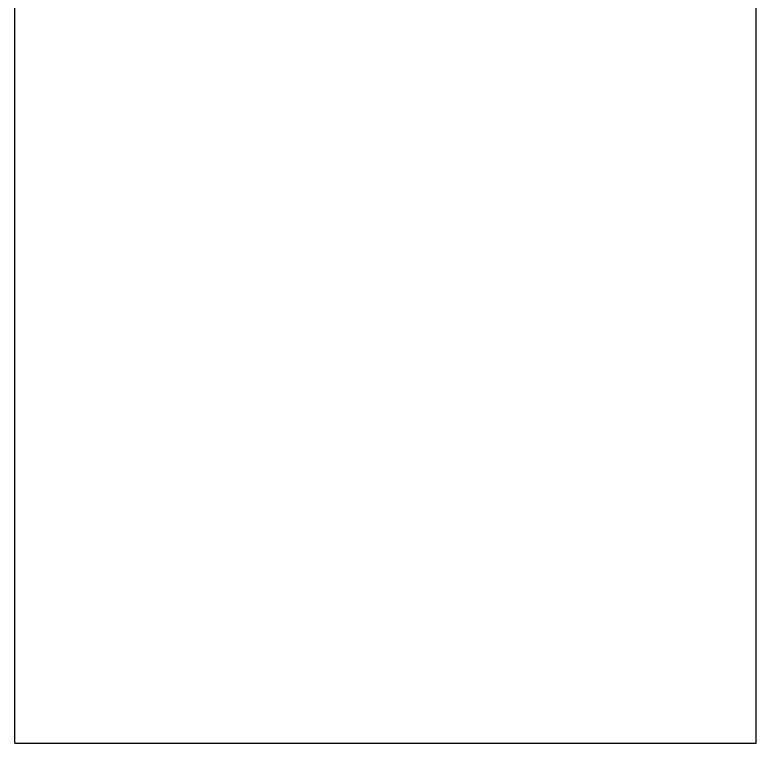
# Model space of a CAD drawing. Extents: x -1201378 to 2367219, y -619313 to 244905.
# Drawn here: x 1261842.8 to 1261921.4, y 143363.4 to 143440.6 of the extents above; entities that cross this region are included whole.
import ezdxf

# ---------------------------------------------------------------- set-up
doc = ezdxf.new("R2010")
doc.units = 0
doc.header["$LTSCALE"] = 1000
doc.layers.add('A-LIN-V', color=9, linetype='CONTINUOUS')
doc.layers.add('取电臂', color=7, linetype='CONTINUOUS')

# ---------------------------------------------------------------- blocks, each defined once
blk = doc.blocks.new('b234swerwr-M')
at = {"layer": '取电臂', "color": 4, "linetype": 'Continuous'}
for p, q in [((1568022.66, 575712.634), (1568022.66, 576041.777)), ((1568022.66, 575712.634), (1568022.66, 576041.777)), ((1568101.232, 575712.634), (1568101.232, 576041.777)), ((1568101.232, 575712.634), (1568101.232, 576041.777)), ((1568022.66, 575712.634), (1568028.946, 575712.634)), ((1568022.66, 575712.634), (1568028.946, 575712.634)), ((1568028.946, 575712.634), (1568094.946, 575712.634)), ((1568028.946, 575712.634), (1568094.946, 575712.634)), ((1568094.946, 575712.634), (1568101.232, 575712.634)), ((1568094.946, 575712.634), (1568101.232, 575712.634))]:
    blk.add_line(p, q, dxfattribs=at)

msp = doc.modelspace()

# ---------------------------------------------------------------- block references
at = {"layer": 'A-LIN-V'}
msp.add_blockref('b234swerwr-M', (-306179.847, -432349.222), dxfattribs=at)

doc.saveas('drawing.dxf')
